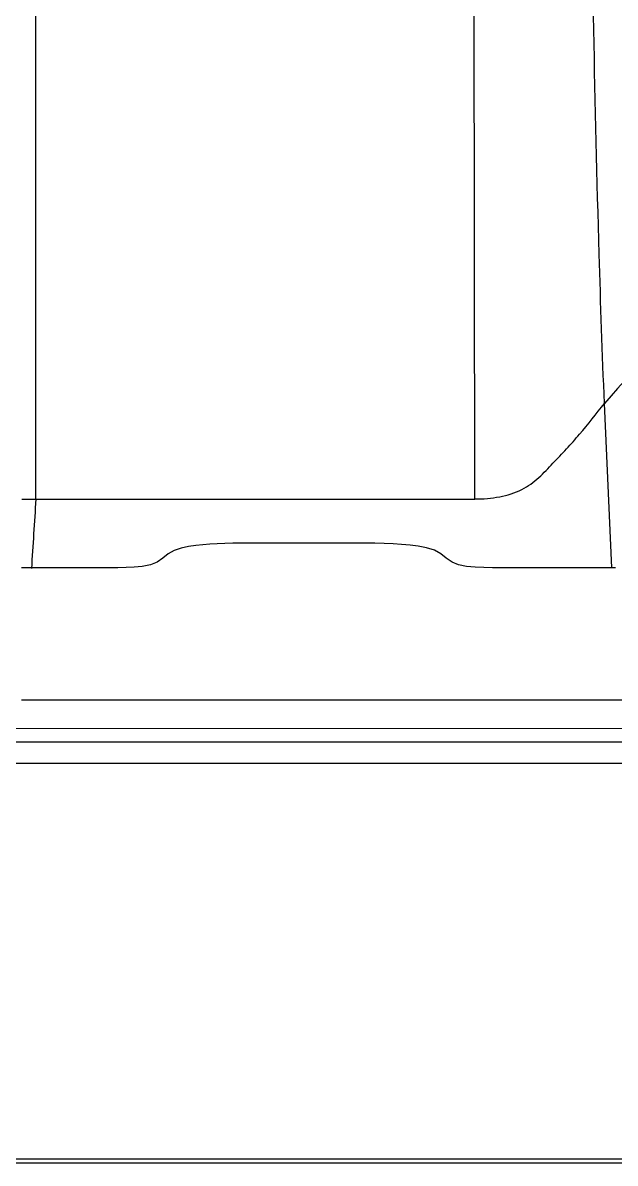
# Model space of a CAD drawing. Header units: millimetres. Extents: x -73584 to -37571, y -61249 to -50748.
# Drawn here: x -54534.2 to -54504.3, y -56912.5 to -56855 of the extents above; entities that cross this region are included whole.
import ezdxf

# ---------------------------------------------------------------- set-up
doc = ezdxf.new("R2010")
doc.units = ezdxf.units.MM
doc.header["$LTSCALE"] = 200
doc.layers.add('DIM', color=3, linetype='Continuous')

# ---------------------------------------------------------------- blocks, each defined once
blk = doc.blocks.new('12586')
at = {"color": 7, "linetype": 'Continuous'}
for p, q in [((-40120.933, -54915.888), (-40120.934, -54878.921)), ((-40098.755, -54915.886), (-40098.812, -54880.851)), ((-40091.845, -54919.361), (-40092.212, -54911.056)), ((-40091.845, -54919.361), (-40092.212, -54911.056)), ((-40121.643, -54915.889), (-40120.933, -54915.888)), ((-40074.431, -54926.049), (-40121.664, -54926.049)), ((-40168.898, -54927.464), (-40074.431, -54927.465)), ((-40168.898, -54928.15), (-40074.431, -54928.15)), ((-40168.898, -54929.222), (-40074.431, -54929.222))]:
    blk.add_line(p, q, dxfattribs=at)
for points in [[(-40091.649, -54919.361), (-40092.02, -54919.36), (-40092.397, -54919.36), (-40092.781, -54919.359), (-40093.174, -54919.359), (-40093.579, -54919.358), (-40093.993, -54919.359), (-40094.413, -54919.359), (-40094.839, -54919.359), (-40095.27, -54919.359), (-40095.706, -54919.358), (-40096.147, -54919.358), (-40096.588, -54919.358), (-40097.016, -54919.359), (-40097.443, -54919.36), (-40097.87, -54919.358), (-40098.303, -54919.351), (-40098.739, -54919.333), (-40099.171, -54919.293), (-40099.577, -54919.212), (-40099.91, -54919.072), (-40100.2, -54918.871), (-40100.478, -54918.651), (-40100.797, -54918.473), (-40101.195, -54918.345), (-40101.613, -54918.265), (-40102.03, -54918.212), (-40102.455, -54918.175), (-40102.886, -54918.149), (-40103.339, -54918.131), (-40103.809, -54918.119), (-40104.297, -54918.113), (-40104.796, -54918.11), (-40105.303, -54918.109), (-40105.804, -54918.108), (-40106.308, -54918.108), (-40106.804, -54918.109), (-40107.292, -54918.109), (-40107.773, -54918.109), (-40108.252, -54918.109), (-40108.732, -54918.109), (-40109.209, -54918.109), (-40109.683, -54918.109), (-40110.133, -54918.11), (-40110.564, -54918.114), (-40110.988, -54918.121), (-40111.395, -54918.132), (-40111.78, -54918.147), (-40112.15, -54918.166), (-40112.498, -54918.192), (-40112.854, -54918.228), (-40113.225, -54918.28), (-40113.597, -54918.361), (-40113.95, -54918.487), (-40114.25, -54918.659), (-40114.522, -54918.871), (-40114.8, -54919.071), (-40115.142, -54919.214), (-40115.565, -54919.294), (-40115.971, -54919.331), (-40116.369, -54919.349), (-40116.786, -54919.358), (-40117.208, -54919.36), (-40117.631, -54919.359), (-40118.059, -54919.358), (-40118.5, -54919.358)], [(-40118.5, -54919.358), (-40119.417, -54919.359), (-40119.893, -54919.359), (-40120.376, -54919.359), (-40120.868, -54919.359), (-40121.664, -54919.359)]]:
    blk.add_lwpolyline(points, dxfattribs=at)
blk.add_arc((-39372.685, -54965.791), 749.91, 176.184392, 176.452612, dxfattribs=at)
for points, knots in [([(-40092.209, -54911.055), (-40092.315, -54908.546), (-40092.661, -54898.481), (-40092.809, -54888.411), (-40093.003, -54880.855)], [0, 0, 0, 0, 0.249393, 1, 1, 1, 1]), ([(-40081.834, -54898.698), (-40083.591, -54900.778), (-40086.981, -54904.952), (-40090.443, -54909.07), (-40092.208, -54911.055)], [0, 0, 0, 0, 0.506131, 1, 1, 1, 1]), ([(-40098.755, -54915.885), (-40098.336, -54915.887), (-40097.523, -54915.818), (-40096.39, -54915.484), (-40095.51, -54914.831), (-40094.819, -54914.082), (-40094.126, -54913.362), (-40093.237, -54912.371), (-40092.624, -54911.582), (-40092.212, -54911.056)], [0, 0, 0, 0, 0.148228, 0.286879, 0.410781, 0.529947, 0.647152, 0.763966, 1, 1, 1, 1]), ([(-40120.933, -54915.892), (-40117.238, -54915.892), (-40111.694, -54915.893), (-40104.301, -54915.891), (-40100.604, -54915.894), (-40098.755, -54915.892)], [0, 0, 0, 0, 0.499936, 0.749904, 1, 1, 1, 1])]:
    blk.add_open_spline(points, degree=3, knots=knots, dxfattribs=at)
blk = doc.blocks.new('23-D1020-B_EXTRUSION-MAIN-BODY_BASESTAND-0_5m_Absen-PL__363', base_point=(418.75, -61.98))
at = {"color": 7, "linetype": 'Continuous'}
for p, q in [((434.174, -61.98), (873.608, -61.98)), ((434.257, -61.78), (873.608, -61.78))]:
    blk.add_line(p, q, dxfattribs=at)
blk = doc.blocks.new('Top1', base_point=(668.75, -75.52))
blk.add_blockref('23-D1020-B_EXTRUSION-MAIN-BODY_BASESTAND-0_5m_Absen-PL__363', (418.75, -61.98))
blk = doc.blocks.new('*U238')
at = {"xscale": -1, "rotation": 359.9999999999976}
blk.add_blockref('Top1', (0, -53.713), dxfattribs=at)
at = {"layer": 'DIM', "color": 0}
blk.add_blockref('12586', (40121.647, 54909.248), dxfattribs=at)
blk = doc.blocks.new('*U239')
at = {"layer": 'DIM', "color": 0, "linetype": 'ByBlock', "lineweight": -2, "transparency": 16777216}
blk.add_blockref('*U238', (0, 0), dxfattribs=at)

msp = doc.modelspace()

# ---------------------------------------------------------------- block references
at = {"layer": 'DIM', "color": 0}
msp.add_blockref('*U239', (-54534.278, -56872.358), dxfattribs=at)

doc.saveas('drawing.dxf')
